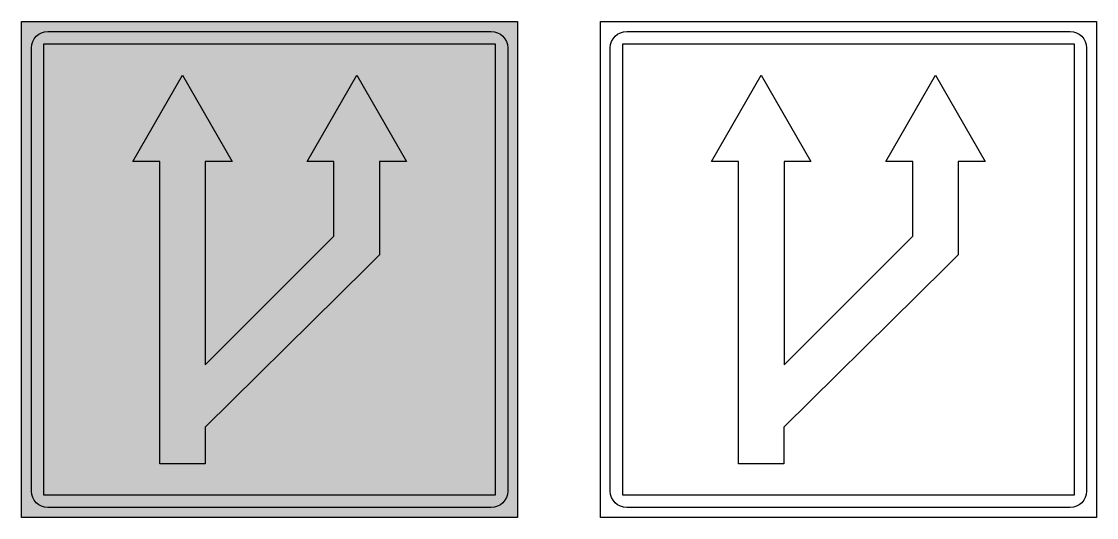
# Model space of a CAD drawing. Extents: x -700 to 600, y 0 to 600.
import ezdxf

# ---------------------------------------------------------------- set-up
doc = ezdxf.new("R2010")
doc.units = 0
doc.header["$MEASUREMENT"] = 0

msp = doc.modelspace()

# ---------------------------------------------------------------- hatches: boundary and pattern name
h = msp.add_hatch(color=5)
h.paths.add_polyline_path([(-99.99999999999989, 0), (-699.9999999999999, 0), (-699.9999999999999, 600), (-99.99999999999989, 600)])
edge = h.paths.add_edge_path(flags=16)
edge.add_arc((-131.9806308497248, 568.0193691502751), 20.00063952716332, 0.05337175398352656, 89.94662824601642, ccw=False)
edge.add_line((-111.9799999999999, 568.038), (-111.9799999999999, 31.96090000000004))
edge.add_arc((-131.9799789082566, 31.98047948719132), 19.99998849217248, 270.05437060658824, 359.9439088597114, ccw=False)
edge.add_line((-131.9609999999999, 11.9805), (-668.0380999999999, 11.9805))
edge.add_arc((-668.0191620189152, 31.98083798108468), 20.00034694710935, 180.0542523864042, 269.9457476135957, ccw=False)
edge.add_line((-688.0194999999999, 31.9619), (-688.0194999999999, 568.038))
edge.add_arc((-668.0188614502468, 568.0193620189153), 20.00064723383236, 90.05511261020177, 179.9466078373932, ccw=False)
edge.add_line((-668.0380999999999, 588.02), (-131.9619999999999, 588.02))
h.paths.add_polyline_path([(-126.9999999999999, 27), (-672.9999999999999, 27), (-672.9999999999999, 573), (-126.9999999999999, 573)], flags=0)
h.paths.add_polyline_path([(-267.1359999999999, 317.743), (-280.9079999999999, 304.113), (-316.3999999999999, 268.989), (-477.9079999999999, 109.156), (-477.9099999999999, 64.9609), (-505.3819999999999, 64.9609), (-532.8619999999999, 64.9609), (-532.8619999999999, 430.7380000000001), (-565.5039999999999, 430.7380000000001), (-505.3829999999999, 535.039), (-445.2609999999999, 430.7380000000001), (-477.9009999999998, 430.7380000000001), (-477.9009999999998, 184.49), (-462.5679999999999, 199.824), (-322.0969999999999, 340.462), (-322.0969999999999, 430.7380000000001), (-354.7379999999999, 430.7380000000001), (-294.6159999999999, 535.039), (-234.4949999999999, 430.7380000000001), (-267.1359999999999, 430.7380000000001)], flags=0)
h = msp.add_hatch(color=7)
edge = h.paths.add_edge_path()
edge.add_arc((-131.9806308497248, 568.0193691502751), 20.00063952716332, 0.05337175398352656, 89.94662824601642, ccw=False)
edge.add_line((-111.9799999999999, 568.038), (-111.9799999999999, 31.96090000000004))
edge.add_arc((-131.9799789082566, 31.98047948719132), 19.99998849217248, 270.05437060658824, 359.9439088597114, ccw=False)
edge.add_line((-131.9609999999999, 11.9805), (-668.0380999999999, 11.9805))
edge.add_arc((-668.0191620189152, 31.98083798108468), 20.00034694710935, 180.0542523864042, 269.9457476135957, ccw=False)
edge.add_line((-688.0194999999999, 31.9619), (-688.0194999999999, 568.038))
edge.add_arc((-668.0188614502468, 568.0193620189153), 20.00064723383236, 90.05511261020177, 179.9466078373932, ccw=False)
edge.add_line((-668.0380999999999, 588.02), (-131.9619999999999, 588.02))
h.paths.add_polyline_path([(-126.9999999999999, 27), (-672.9999999999999, 27), (-672.9999999999999, 573), (-126.9999999999999, 573)], flags=16)
h.paths.add_polyline_path([(-267.1359999999999, 317.743), (-280.9079999999999, 304.113), (-316.3999999999999, 268.989), (-477.9079999999999, 109.156), (-477.9099999999999, 64.9609), (-505.3819999999999, 64.9609), (-532.8619999999999, 64.9609), (-532.8619999999999, 430.7380000000001), (-565.5039999999999, 430.7380000000001), (-505.3829999999999, 535.039), (-445.2609999999999, 430.7380000000001), (-477.9009999999998, 430.7380000000001), (-477.9009999999998, 184.49), (-462.5679999999999, 199.824), (-322.0969999999999, 340.462), (-322.0969999999999, 430.7380000000001), (-354.7379999999999, 430.7380000000001), (-294.6159999999999, 535.039), (-234.4949999999999, 430.7380000000001), (-267.1359999999999, 430.7380000000001)], flags=0)

# ---------------------------------------------------------------- linework, layer by layer
at = {"color": 5}
msp.add_lwpolyline([(-99.99999999999989, 0), (-699.9999999999999, 0), (-699.9999999999999, 600), (-99.99999999999989, 600)], close=True, dxfattribs=at)
for points in [[(600, 0), (0, 0), (0, 600), (600, 600)], [(-126.9999999999999, 27), (-672.9999999999999, 27), (-672.9999999999999, 573), (-126.9999999999999, 573)], [(573, 27), (27, 27), (27, 573), (573, 573)], [(-267.1359999999999, 317.743), (-280.9079999999999, 304.113), (-316.3999999999999, 268.989), (-477.9079999999999, 109.156), (-477.9099999999999, 64.9609), (-505.3819999999999, 64.9609), (-532.8619999999999, 64.9609), (-532.8619999999999, 430.7380000000001), (-565.5039999999999, 430.7380000000001), (-505.3829999999999, 535.039), (-445.2609999999999, 430.7380000000001), (-477.9009999999998, 430.7380000000001), (-477.9009999999998, 184.49), (-462.5679999999999, 199.824), (-322.0969999999999, 340.462), (-322.0969999999999, 430.7380000000001), (-354.7379999999999, 430.7380000000001), (-294.6159999999999, 535.039), (-234.4949999999999, 430.7380000000001), (-267.1359999999999, 430.7380000000001)], [(432.864, 317.743), (419.092, 304.113), (383.6, 268.989), (222.092, 109.156), (222.09, 64.9609), (194.618, 64.9609), (167.138, 64.9609), (167.138, 430.7380000000001), (134.496, 430.7380000000001), (194.617, 535.039), (254.739, 430.7380000000001), (222.099, 430.7380000000001), (222.099, 184.49), (237.432, 199.824), (377.903, 340.462), (377.903, 430.7380000000001), (345.2619999999999, 430.7380000000001), (405.384, 535.039), (465.505, 430.7380000000001), (432.864, 430.7380000000001)]]:
    msp.add_lwpolyline(points, close=True)
for points in [[(-131.9619999999999, 588.02, -0.413668), (-111.9799999999999, 568.038), (-111.9799999999999, 31.9609, -0.413649), (-131.9609999999999, 11.9805), (-668.0380999999999, 11.9805, -0.413659), (-688.0194999999999, 31.9619), (-688.0194999999999, 568.038, -0.413659), (-668.0380999999999, 588.02)], [(568.038, 588.02, -0.413668), (588.02, 568.038), (588.02, 31.9609, -0.413649), (568.039, 11.9805), (31.9619, 11.9805, -0.413659), (11.9805, 31.9619), (11.9805, 568.038, -0.413659), (31.9619, 588.02)]]:
    msp.add_lwpolyline(points, format="xyb", close=True)

doc.saveas('drawing.dxf')
